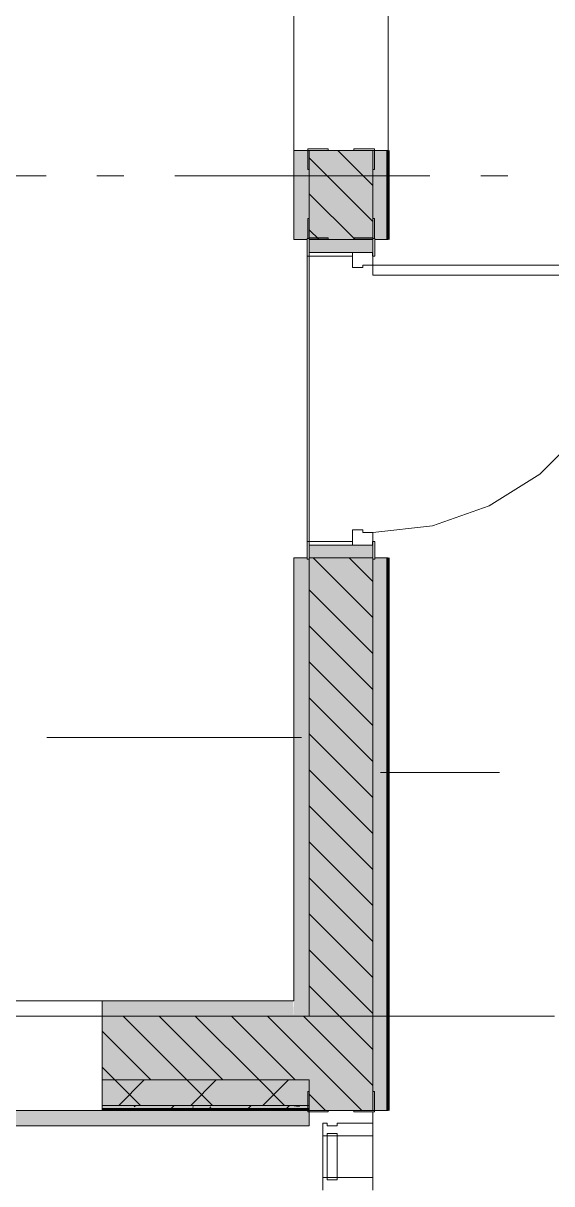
# Model space of a CAD drawing. Header units: millimetres. Extents: x -537608 to 253996, y -217170 to 186033.
# Drawn here: x -364496 to -362422, y -137458 to -132900 of the extents above; entities that cross this region are included whole.
import ezdxf

# ---------------------------------------------------------------- set-up
doc = ezdxf.new("R2010")
doc.units = ezdxf.units.MM
doc.layers.add('16) Лак 1.6м', color=160, linetype='Continuous', lineweight=90)
doc.layers.add('PDF _Геометрия', color=7, linetype='Continuous')
doc.layers.add('PDF _Сплошная заливка', color=7, linetype='Continuous', true_color=0xffffff)

msp = doc.modelspace()

# ---------------------------------------------------------------- hatches: boundary and pattern name
at = {"layer": 'PDF _Сплошная заливка', "true_color": 0x56bc34, "transparency": 33554559}
h = msp.add_hatch(color=85, dxfattribs=at)
h.paths.add_polyline_path([(-363064.2006, -142399.9787), (-363064.2006, -142264.6311), (-363124.1991, -142264.6311), (-363124.1991, -142399.9787)], flags=0)
h.paths.add_polyline_path([(-363064.2006, -137169.6292), (-363064.2006, -134999.6273), (-363116.1988, -134999.6273), (-363116.1988, -135004.6265), (-363124.1991, -135004.6265), (-363124.1991, -137169.6292)], flags=0)
h.paths.add_polyline_path([(-363064.2006, -133749.6261), (-363064.2006, -133399.6267), (-363124.1991, -133399.6267), (-363123.3465, -133744.6269), (-363116.1988, -133744.6269), (-363116.1988, -133749.6261)], flags=0)
h.paths.add_polyline_path([(-363064.2006, -132399.6266), (-363064.2006, -131299.626), (-363124.1991, -131299.626), (-363124.1991, -132399.6266)], flags=0)
at = {"layer": 'PDF _Сплошная заливка', "true_color": 0xff7d7d, "transparency": 33554559}
h = msp.add_hatch(color=11, dxfattribs=at)
h.paths.add_polyline_path([(-363374.2002, -136799.6288), (-363374.3725, -135004.6265), (-363382.2006, -135004.6265), (-363382.2006, -134999.6273), (-363434.1988, -134999.6273), (-363434.1988, -136799.6288)], flags=0)
h.paths.add_polyline_path([(-363382.2006, -133749.6261), (-363382.2006, -133744.6269), (-363374.2002, -133744.6269), (-363374.2002, -133399.6267), (-363434.1988, -133399.6267), (-363434.1988, -133749.6261)], flags=0)
h.paths.add_polyline_path([(-363374.2002, -132399.6266), (-363374.2002, -131694.6265), (-363434.1988, -131694.6265), (-363434.1988, -132399.6266)], flags=0)
h = msp.add_hatch(color=11, dxfattribs=at)
h.paths.add_polyline_path([(-364186.2, -136799.6288), (-363434.1988, -136799.6288), (-363436.7393, -136739.6281), (-364186.2, -136739.6281)], flags=0)
h.paths.add_polyline_path([(-367653.0859, -136799.6288), (-365186.2045, -136799.6288), (-365186.2045, -136739.6281), (-367726.2002, -136739.6281), (-367726.2002, -136799.6288)], flags=0)
at = {"layer": 'PDF _Сплошная заливка', "transparency": 33554559}
h = msp.add_hatch(color=256, dxfattribs=at)
h.paths.add_polyline_path([(-363124.1991, -137049.6278), (-363124.1991, -136799.6288), (-364186.2, -136799.6288), (-364186.2, -137049.6278), (-363374.2002, -137049.6278)], flags=0)
h.paths.add_polyline_path([(-365186.2045, -137049.6278), (-365186.2045, -136799.6288), (-367726.2002, -136799.6288), (-367726.2002, -137049.6278), (-365544.9126, -137049.6278)], flags=0)
h = msp.add_hatch(color=256, dxfattribs=at)
h.paths.add_polyline_path([(-363374.2002, -137149.6282), (-363374.2002, -137049.6278), (-364186.2, -137049.6278), (-364186.2, -137149.6282), (-363436.7393, -137149.6282)], flags=0)
h.paths.add_polyline_path([(-365186.2045, -137149.6282), (-365186.2045, -137049.6278), (-365761.207, -137049.6278), (-365761.207, -137149.6282), (-365544.9126, -137149.6282)], flags=0)
h = msp.add_hatch(color=256, dxfattribs=at)
h.paths.add_polyline_path([(-365186.2045, -137161.6288), (-365186.2045, -137149.6282), (-365761.207, -137149.6282), (-365761.207, -137161.6288), (-365544.9126, -137161.6288)], flags=0)
h.paths.add_polyline_path([(-363374.2002, -137161.6288), (-363374.2002, -137149.6282), (-364186.2, -137149.6282), (-364186.2, -137161.6288), (-363436.7393, -137161.6288)], flags=0)

# ---------------------------------------------------------------- linework, layer by layer
at = {"layer": '16) Лак 1.6м'}
for p, q in [((-363064.2006, -133749.6261), (-363064.2006, -133399.6267)), ((-363064.2006, -137169.6292), (-363064.2006, -134999.6273))]:
    msp.add_line(p, q, dxfattribs=at)
at = {"layer": 'PDF _Геометрия', "lineweight": 9}
for p, q in [((-363434.1988, -133399.6267), (-363434.1988, -132399.6266)), ((-363064.2006, -132399.6266), (-363064.2006, -133399.6267)), ((-363374.2002, -133399.6267), (-363434.1988, -133399.6267)), ((-363434.1988, -133399.6267), (-363434.1988, -133749.6261)), ((-363374.2002, -133399.6267), (-363374.2002, -133744.6269)), ((-363374.2002, -133744.6269), (-363374.2002, -133399.6267)), ((-363124.1991, -133399.6267), (-363374.2002, -133399.6267)), ((-363124.1991, -133536.7096), (-363261.2821, -133399.6267)), ((-363064.2006, -133399.6267), (-363124.1991, -133399.6267)), ((-363124.1991, -133399.6267), (-363124.1991, -133744.6269)), ((-363124.1991, -133744.6269), (-363124.1991, -133399.6267)), ((-363124.1991, -133678.1308), (-363374.2002, -133428.1297)), ((-363194.1271, -133749.6261), (-363374.2002, -133569.5529)), ((-363335.5504, -133749.6261), (-363374.2002, -133710.9741)), ((-363434.1988, -133749.6261), (-363382.2006, -133749.6261)), ((-363374.2002, -133744.6269), (-363382.2006, -133744.6269)), ((-363382.2006, -133744.6269), (-363382.2006, -133814.626)), ((-363374.2002, -133814.626), (-363374.2002, -133744.6269)), ((-363124.1991, -133749.6261), (-363374.2002, -133749.6261)), ((-363374.2002, -133749.6261), (-363374.2002, -133799.6263)), ((-363116.1988, -133744.6269), (-363124.1991, -133744.6269)), ((-363124.1991, -133744.6269), (-363124.1991, -133814.626)), ((-363124.1991, -133799.6263), (-363124.1991, -133749.6261)), ((-363116.1988, -133814.626), (-363116.1988, -133744.6269)), ((-363116.1988, -133749.6261), (-363064.2006, -133749.6261)), ((-363382.2006, -133814.626), (-363374.2002, -133814.626)), ((-363374.2002, -133799.6263), (-363124.1991, -133799.6263)), ((-363204.2029, -133799.6263), (-363374.2002, -133799.6263)), ((-363374.2002, -133799.6263), (-363374.2002, -133814.626)), ((-363374.2002, -133814.626), (-363204.2029, -133814.626)), ((-363124.1991, -133799.6263), (-363204.2029, -133799.6263)), ((-363204.2029, -133799.6263), (-363204.2029, -133859.627)), ((-363204.2029, -133814.626), (-363204.2029, -133799.6263)), ((-363124.1991, -133799.6263), (-363125.1981, -133799.6263)), ((-363125.1981, -133799.6263), (-363125.1981, -133814.626)), ((-363125.1981, -133814.626), (-363124.1991, -133814.626)), ((-363124.1991, -133849.6265), (-363124.1991, -133799.6263)), ((-363124.1991, -133814.626), (-363124.1991, -133799.6263)), ((-363124.1991, -133814.626), (-363116.1988, -133814.626)), ((-363204.2029, -133859.627), (-363164.201, -133859.627)), ((-363164.201, -133859.627), (-363164.201, -133849.6265)), ((-363164.201, -133849.6265), (-363124.1991, -133849.6265)), ((-362074.2031, -133849.6265), (-363124.1991, -133849.6265)), ((-363124.1991, -133849.6265), (-363124.1991, -133889.6263)), ((-363124.1991, -133889.6263), (-362074.2031, -133889.6263)), ((-362469.5373, -134670.5503), (-362303.2775, -134504.2906)), ((-362668.6253, -134795.6457), (-362469.5373, -134670.5503)), ((-362890.5519, -134873.3005), (-362668.6253, -134795.6457)), ((-363164.201, -134889.6264), (-363204.2029, -134889.6264)), ((-363204.2029, -134889.6264), (-363204.2029, -134949.6271)), ((-363164.201, -134899.6269), (-363164.201, -134889.6264)), ((-363124.1991, -134899.6269), (-363164.201, -134899.6269)), ((-363124.1991, -134899.6269), (-362890.5519, -134873.3005)), ((-363124.1991, -134949.6271), (-363124.1991, -134899.6269)), ((-363382.2006, -134934.6274), (-363382.2006, -135004.6265)), ((-363374.2002, -134934.6274), (-363382.2006, -134934.6274)), ((-363374.2002, -134934.6274), (-363374.2002, -134949.6271)), ((-363204.2029, -134934.6274), (-363374.2002, -134934.6274)), ((-363374.2002, -135004.6265), (-363374.2002, -134934.6274)), ((-363374.2002, -134949.6271), (-363374.2002, -134999.6273)), ((-363124.1991, -134949.6271), (-363374.2002, -134949.6271)), ((-363374.2002, -134949.6271), (-363204.2029, -134949.6271)), ((-363204.2029, -134949.6271), (-363204.2029, -134934.6274)), ((-363204.2029, -134949.6271), (-363124.1991, -134949.6271)), ((-363125.1981, -134934.6274), (-363125.1981, -134949.6271)), ((-363124.1991, -134934.6274), (-363125.1981, -134934.6274)), ((-363125.1981, -134949.6271), (-363124.1991, -134949.6271)), ((-363124.1991, -134949.6271), (-363124.1991, -134934.6274)), ((-363124.1991, -134934.6274), (-363124.1991, -135004.6265)), ((-363116.1988, -134934.6274), (-363124.1991, -134934.6274)), ((-363124.1991, -134999.6273), (-363124.1991, -134949.6271)), ((-363116.1988, -135004.6265), (-363116.1988, -134934.6274)), ((-363382.2006, -134999.6273), (-363434.1988, -134999.6273)), ((-363434.1988, -134999.6273), (-363434.1988, -136739.6281)), ((-363382.2006, -135004.6265), (-363374.2002, -135004.6265)), ((-363374.2002, -134999.6273), (-363124.1991, -134999.6273)), ((-363374.2002, -136799.6288), (-363374.2002, -135004.6265)), ((-363374.2002, -135004.6265), (-363374.2002, -136799.6288)), ((-363124.1991, -135233.7654), (-363358.3373, -134999.6273)), ((-363124.1991, -135092.3443), (-363216.9226, -134999.6273)), ((-363124.1991, -136799.6288), (-363124.1991, -135004.6265)), ((-363124.1991, -135004.6265), (-363124.1991, -136799.6288)), ((-363124.1991, -135004.6265), (-363116.1988, -135004.6265)), ((-363064.2006, -134999.6273), (-363116.1988, -134999.6273)), ((-363124.1991, -135375.1866), (-363374.2002, -135125.1877)), ((-363124.1991, -135516.6099), (-363374.2002, -135266.6088)), ((-363124.1991, -135658.031), (-363374.2002, -135408.0299)), ((-363124.1991, -135799.4521), (-363374.2002, -135549.451)), ((-363124.1991, -135940.8733), (-363374.2002, -135690.8722)), ((-363404.2038, -135704.636), (-364404.1996, -135704.636)), ((-363124.1991, -136082.2945), (-363374.2002, -135832.2955)), ((-363094.2041, -135842.5844), (-362628.055, -135842.5844)), ((-363124.1991, -136223.7156), (-363374.2002, -135973.7166)), ((-363124.1991, -136365.1367), (-363374.2002, -136115.1377)), ((-363124.1991, -136506.5579), (-363374.2002, -136256.5589)), ((-363124.1991, -136647.9812), (-363374.2002, -136397.9801)), ((-363124.1991, -136789.4023), (-363374.2002, -136539.4012)), ((-363255.4002, -136799.6288), (-363374.2002, -136680.8223)), ((-365186.2045, -136739.6281), (-364186.2, -136739.6281)), ((-363434.1988, -136739.6281), (-364186.2, -136739.6281)), ((-364186.2, -136739.6281), (-364186.2, -136799.6288)), ((-364186.2, -136799.6288), (-363434.1988, -136799.6288)), ((-363434.1988, -136799.6288), (-364186.2, -136799.6288)), ((-364186.2, -136799.6288), (-364186.2, -137049.6278)), ((-363853.9216, -137049.6278), (-364103.9227, -136799.6288)), ((-363712.507, -137049.6278), (-363962.5081, -136799.6288)), ((-363571.0837, -137049.6278), (-363821.0847, -136799.6288)), ((-363429.6603, -137049.6278), (-363679.6614, -136799.6288)), ((-363288.2371, -137049.6278), (-363538.2382, -136799.6288)), ((-363434.1988, -136799.6288), (-363374.2002, -136799.6288)), ((-363374.2002, -136799.6288), (-363434.1988, -136799.6288)), ((-363146.8224, -137049.6278), (-363396.8149, -136799.6288)), ((-363374.2002, -136799.6288), (-363124.1991, -136799.6288)), ((-363124.1991, -136930.8234), (-363255.4002, -136799.6288)), ((-363124.1991, -137049.6278), (-363124.1991, -136799.6288)), ((-363124.1991, -136799.6288), (-363124.1991, -137049.6278)), ((-363995.3449, -137049.6278), (-364186.2, -136858.7727)), ((-364136.7682, -137049.6278), (-364186.2, -137000.1938)), ((-364186.2, -137049.6278), (-363374.2002, -137049.6278)), ((-364186.2, -137049.6278), (-364186.2, -137149.6282)), ((-363374.2002, -137049.6278), (-364186.2, -137049.6278)), ((-364036.7678, -137149.6282), (-364136.7682, -137049.6278)), ((-364121.5253, -137149.6282), (-364021.5249, -137049.6278)), ((-363753.9298, -137149.6282), (-363853.9216, -137049.6278)), ((-363838.6787, -137149.6282), (-363738.6782, -137049.6278)), ((-363471.0832, -137149.6282), (-363571.0837, -137049.6278)), ((-363555.8407, -137149.6282), (-363455.8403, -137049.6278)), ((-363374.2002, -137149.6282), (-363374.2002, -137049.6278)), ((-363168.24, -137169.6292), (-363288.2371, -137049.6278)), ((-363124.1991, -137072.2446), (-363146.8224, -137049.6278)), ((-363124.1991, -137169.6292), (-363124.1991, -137049.6278)), ((-363124.1991, -137049.6278), (-363124.1991, -137169.6292)), ((-364186.2, -137149.6282), (-364186.2, -137161.6288)), ((-364186.2, -137149.6282), (-363374.2002, -137149.6282)), ((-364061.3373, -137155.9622), (-364054.999, -137149.6282)), ((-363916.0386, -137161.6288), (-363904.0338, -137149.6282)), ((-363614.2978, -137161.6288), (-363602.3015, -137149.6282)), ((-363463.522, -137161.6288), (-363451.5258, -137149.6282)), ((-363444.2833, -137149.6282), (-363413.4615, -137154.4077)), ((-363413.4099, -137154.4185), (-363413.961, -137149.6282)), ((-363309.6633, -137169.6292), (-363374.2002, -137105.0879)), ((-363374.2002, -137161.6288), (-363374.2002, -137149.6282)), ((-363374.2002, -137169.6292), (-365701.1999, -137169.6292)), ((-364186.2, -137161.6288), (-364186.2, -137165.629)), ((-364186.2, -137161.6288), (-363374.2002, -137161.6288)), ((-364186.2, -137165.629), (-364186.2, -137169.6292)), ((-364186.2, -137165.629), (-363374.2002, -137165.629)), ((-364186.2, -137169.6292), (-363374.2002, -137169.6292)), ((-363833.8302, -137156.7136), (-363827.1819, -137155.8395)), ((-363765.2629, -137161.6288), (-363759.5964, -137155.9622)), ((-363374.2002, -137165.629), (-363374.2002, -137161.6288)), ((-363374.2002, -137169.6292), (-363374.2002, -137165.629)), ((-363374.2002, -137169.6292), (-363124.1991, -137169.6292)), ((-363374.2002, -137229.6277), (-363374.2002, -137169.6292)), ((-363124.1991, -137169.6292), (-363064.2006, -137169.6292)), ((-365701.1999, -137229.6277), (-363374.2002, -137229.6277)), ((-363304.2034, -137219.6272), (-363321.2031, -137219.6272)), ((-363321.2031, -137219.6272), (-363321.2031, -137269.6275)), ((-363304.2034, -137229.6277), (-363304.2034, -137219.6272)), ((-363264.2015, -137229.6277), (-363304.2034, -137229.6277)), ((-363124.1991, -137219.6272), (-363264.2015, -137219.6272)), ((-363264.2015, -137219.6272), (-363264.2015, -137229.6277)), ((-363124.1991, -137269.6275), (-363124.1991, -137219.6272)), ((-363321.2031, -137432.6277), (-363321.2031, -137269.6275)), ((-363321.2031, -137269.6275), (-363304.2034, -137269.6275)), ((-363304.2034, -137269.6275), (-363304.2034, -137259.6291)), ((-363304.2034, -137259.6291), (-363264.2015, -137259.6291)), ((-363304.2034, -137269.6275), (-363264.2015, -137269.6275)), ((-363304.2034, -137432.6277), (-363304.2034, -137269.6275)), ((-363264.2015, -137259.6291), (-363264.2015, -137269.6275)), ((-363264.2015, -137269.6275), (-363264.2015, -137432.6277)), ((-363264.2015, -137269.6275), (-363124.1991, -137269.6275)), ((-363124.1991, -137432.6277), (-363124.1991, -137269.6275)), ((-363304.2034, -137432.6277), (-363321.2031, -137432.6277)), ((-363321.2031, -137432.6277), (-363321.2031, -137482.6279)), ((-363304.2034, -137442.6282), (-363304.2034, -137432.6277)), ((-363264.2015, -137432.6277), (-363304.2034, -137432.6277)), ((-363264.2015, -137442.6282), (-363304.2034, -137442.6282)), ((-363124.1991, -137432.6277), (-363264.2015, -137432.6277)), ((-363264.2015, -137432.6277), (-363264.2015, -137442.6282)), ((-363124.1991, -137482.6279), (-363124.1991, -137432.6277))]:
    msp.add_line(p, q, dxfattribs=at)
at = {"layer": 'PDF _Геометрия', "color": 253, "lineweight": 20, "true_color": 0xaaaaaa}
for p, q in [((-363299.1999, -133393.6264), (-363380.2026, -133393.6264)), ((-363380.2026, -133393.6264), (-363380.2026, -133474.627)), ((-363374.2002, -133474.627), (-363374.2002, -133399.6267)), ((-363374.2002, -133399.6267), (-363299.1999, -133399.6267)), ((-363299.1999, -133399.6267), (-363299.1999, -133393.6264)), ((-363118.2053, -133393.6264), (-363199.1995, -133393.6264)), ((-363199.1995, -133393.6264), (-363199.1995, -133399.6267)), ((-363199.1995, -133399.6267), (-363124.1991, -133399.6267)), ((-363124.1991, -133399.6267), (-363124.1991, -133474.627)), ((-363118.2053, -133474.627), (-363118.2053, -133393.6264)), ((-363380.2026, -133474.627), (-363374.2002, -133474.627)), ((-363124.1991, -133474.627), (-363118.2053, -133474.627)), ((-363374.2002, -133666.9203), (-363380.2026, -133666.9203)), ((-363380.2026, -133666.9203), (-363380.2026, -133744.6269)), ((-363374.2002, -133741.9206), (-363374.2002, -133666.9203)), ((-363118.2053, -133666.9203), (-363124.1991, -133666.9203)), ((-363124.1991, -133666.9203), (-363124.1991, -133741.9206)), ((-363118.2053, -133744.6269), (-363118.2053, -133666.9203)), ((-363299.1999, -133741.9206), (-363374.2002, -133741.9206)), ((-363374.2002, -133747.921), (-363299.1999, -133747.921)), ((-363299.1999, -133747.921), (-363299.1999, -133741.9206)), ((-363124.1991, -133741.9206), (-363199.1995, -133741.9206)), ((-363199.1995, -133741.9206), (-363199.1995, -133747.921)), ((-363199.1995, -133747.921), (-363124.1991, -133747.921)), ((-363374.2002, -137094.6288), (-363380.2026, -137094.6288)), ((-363380.2026, -137094.6288), (-363380.2026, -137175.6273)), ((-363374.2002, -137169.6292), (-363374.2002, -137094.6288)), ((-363118.2053, -137094.6288), (-363124.1991, -137094.6288)), ((-363124.1991, -137094.6288), (-363124.1991, -137169.6292)), ((-363118.2053, -137175.6273), (-363118.2053, -137094.6288)), ((-363380.2026, -137175.6273), (-363299.1999, -137175.6273)), ((-363299.1999, -137169.6292), (-363374.2002, -137169.6292)), ((-363299.1999, -137175.6273), (-363299.1999, -137169.6292)), ((-363199.1995, -137169.6292), (-363199.1995, -137175.6273)), ((-363124.1991, -137169.6292), (-363199.1995, -137169.6292)), ((-363199.1995, -137175.6273), (-363118.2053, -137175.6273))]:
    msp.add_line(p, q, dxfattribs=at)
at = {"layer": 'PDF _Геометрия', "color": 253, "lineweight": 9, "true_color": 0xaaaaaa}
for p, q in [((-364406.9468, -133499.6271), (-365406.9512, -133499.6271)), ((-364101.1152, -133499.6271), (-364206.946, -133499.6271)), ((-362901.11, -133499.6271), (-363901.1144, -133499.6271)), ((-362595.2784, -133499.6271), (-362701.1091, -133499.6271)), ((-363916.9429, -136799.6288), (-364916.9473, -136799.6288)), ((-363611.1114, -136799.6288), (-363716.9506, -136799.6288)), ((-362411.1147, -136799.6288), (-363411.1105, -136799.6288))]:
    msp.add_line(p, q, dxfattribs=at)
at = {"layer": 'PDF _Геометрия', "color": 9, "lineweight": 9, "true_color": 0xc0c0c0}
for p, q in [((-363382.2006, -133814.626), (-363382.2006, -134934.6274)), ((-363374.2002, -134934.6274), (-363374.2002, -133814.626)), ((-363124.1991, -137175.6273), (-363124.1991, -137219.6272)), ((-363124.1991, -137219.6272), (-363124.1991, -137175.6273))]:
    msp.add_line(p, q, dxfattribs=at)
at = {"layer": 'PDF _Сплошная заливка', "lineweight": 35, "transparency": 33554559}
for points in [[(-363124.1991, -133749.6261), (-363124.1991, -133399.6267), (-363374.2002, -133749.6261), (-363374.2002, -133399.6267)], [(-363124.1991, -136799.6288), (-363124.1991, -134999.6273), (-363374.2002, -136799.6288), (-363374.2002, -134999.6273)], [(-363124.1991, -137169.6292), (-363124.1991, -137049.6278), (-363374.2002, -137169.6292), (-363374.2002, -137049.6278)]]:
    msp.add_solid(points, dxfattribs=at)
at = {"layer": 'PDF _Сплошная заливка', "color": 7, "lineweight": 35, "true_color": 0xf4f4f4, "transparency": 33554559}
for points in [[(-363124.1991, -133799.6263), (-363124.1991, -133749.6261), (-363374.2002, -133799.6263), (-363374.2002, -133749.6261)], [(-363124.1991, -134999.6273), (-363124.1991, -134949.6271), (-363374.2002, -134999.6273), (-363374.2002, -134949.6271)]]:
    msp.add_solid(points, dxfattribs=at)
at = {"layer": 'PDF _Сплошная заливка', "color": 85, "lineweight": 35, "true_color": 0x56bc34, "transparency": 33554559}
msp.add_solid([(-365701.1999, -137229.6277), (-363374.2002, -137229.6277), (-365701.1999, -137169.6292), (-363374.2002, -137169.6292)], dxfattribs=at)

doc.saveas('drawing.dxf')
